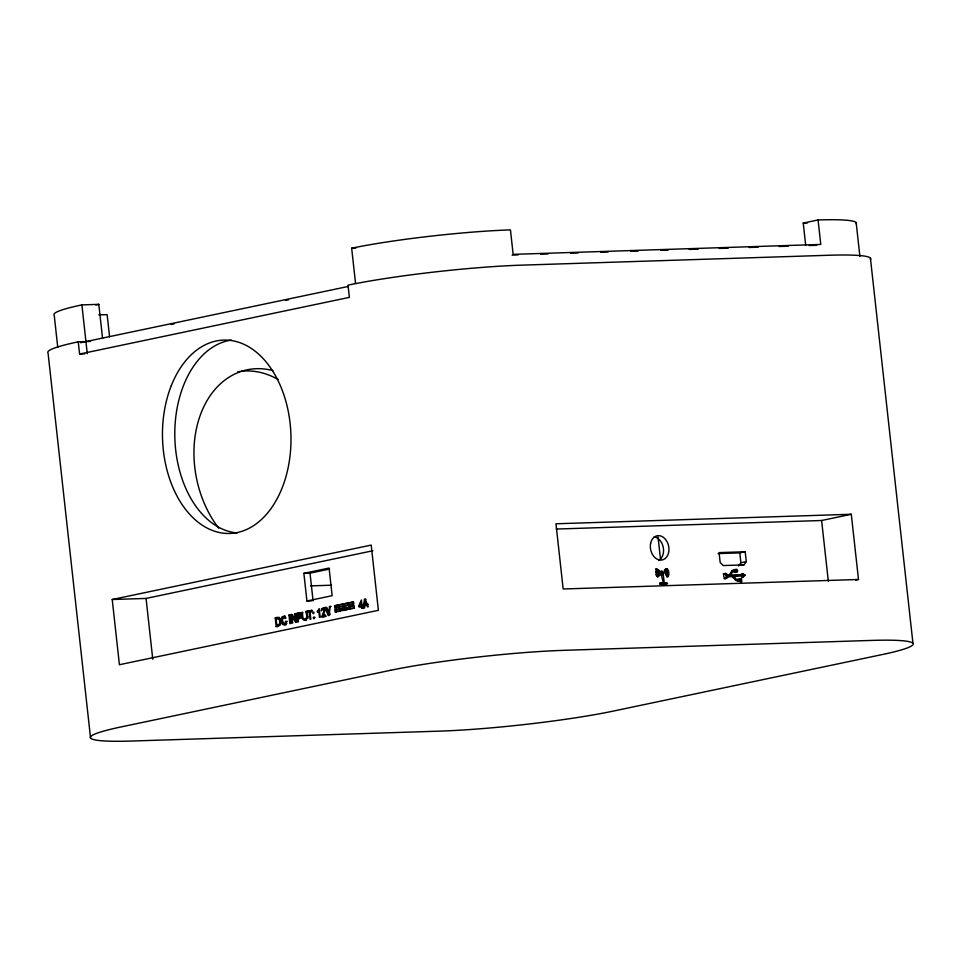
<?xml version="1.0" encoding="UTF-8"?>
<svg xmlns="http://www.w3.org/2000/svg" width="961" height="961" viewBox="0 0 961 961"><rect width="100%" height="100%" fill="white"/><g stroke="black" fill="none" stroke-linecap="round" stroke-linejoin="round"><path stroke-width="1.44" d="M655.955 571.278L656.339 574.726L657.756 576.984L658.537 576.288L657.012 572.972L657.804 569.585L655.534 569.224L657.804 569.585M658.117 571.783L658.922 575.146M667.607 574.606L667.643 572.876M737.76 578.978L737.88 580.084L739.225 579.795L739.105 578.702L741.508 578.618L741.856 581.801L737.111 580.852A3.183 2.366 78.1 0 1 735.814 579.988L732.39 576.252L726.288 577.02A2.643 1.97 78.1 0 1 723.957 578.738M727.657 576.384L727.645 576.744A2.643 1.97 78.1 0 1 724.654 578.029A2.643 1.97 78.1 0 1 724.414 573.741A2.643 1.97 78.1 0 1 727.561 575.387L729.039 575.339A2.739 2.042 78.1 0 0 729.88 574.606L731.91 571.134A2.114 1.574 78.1 0 1 733.027 570.366L735.225 570.293A1.574 1.177 78.1 0 1 736.907 569.465A1.574 1.177 78.1 0 1 737.291 571.939A1.574 1.177 78.1 0 1 735.405 571.495L733.087 571.399A1.381 1.021 78.1 0 0 732.558 571.831L730.516 575.291L729.171 575.567L731.213 572.107A1.381 1.021 78.1 0 1 731.729 571.687L735.345 571.314M287.255 621.419L285.585 621.467L285.345 622.872A2.294 1.526 88.2 0 1 284.744 623.725C281.489 624.938 280.756 617.983 283.471 617.082A3.472 2.306 88.2 0 1 283.735 616.854L285.045 616.061M328.518 614.547L329.515 606.559L330.272 606.403L328.998 615.4L328.242 615.569L325.106 607.496L325.911 607.316L328.518 614.547L330.188 614.499L329.731 613.154M364.471 604.193L364.916 600.132L366.273 603.82L367.811 603.76L364.471 604.193L366.273 603.82M307.916 618.307L307.916 616.445M364.363 605.106L364.051 607.652L363.306 607.808L364.459 599.364L365.216 599.208L368.267 606.763L367.474 606.932L366.585 604.637L364.363 605.106L368.123 604.589M365.036 606.355L365.612 602.127M282.846 619.112L283.075 618.067M323.653 615.496C317.827 621.25 327.773 607.628 322.524 608.998A1.478 0.985 88.2 0 0 322.043 610.007L321.322 610.776L321.382 609.682A2.27 1.502 88.2 0 1 321.899 608.493L323.629 607.941L324.818 609.442A2.583 1.718 88.2 0 1 324.878 610.956L322.716 615.701L324.614 615.016M655.69 571.807L656.88 568.948M358.982 605.826L361.36 600.012L361.937 605.214L362.753 605.959L362.033 606.115L362.249 608.025L361.588 608.169L361.384 606.247L362.922 606.199L359.078 606.727L358.982 605.826L362.826 605.298L359.618 605.694L360.88 601.73L361.276 605.346M323.857 614.872L324.181 614.187M301.057 616.95L298.042 618.367L298.415 621.827L297.67 621.995L296.733 613.454L300.132 612.974L301.346 615.545A2.583 1.718 88.2 0 1 301.057 616.95L297.922 617.358L297.586 614.307L301.406 613.875L297.586 614.307M658.729 570.221L657.829 573.188L659.318 575.591C659.943 574.534 659.546 571.206 658.729 570.221L657.384 570.51L659.654 570.858M667.475 575.423L668.039 576.66L668.952 574.318L668.568 570.87L667.15 568.612L665.805 568.9L667.234 571.158M738.553 566.017L740.895 562.774L739.802 552.887L745.195 551.758L746.289 561.644L743.946 564.888L741.243 565.452M301.874 616.59L302.114 614.668M317.382 611.268L319.232 608.685L320.169 617.262L319.484 617.406L318.74 610.728L317.49 612.277L317.382 611.268L319.545 610.643M741.796 577.537L745.316 575.279L742.757 573.549L742.901 574.894L741.556 575.171L729.171 575.567M665.589 570.005C664.964 571.062 665.36 574.39 666.189 575.375L666.538 571.507L665.589 570.005L664.243 570.281M665.024 569.585L667.15 568.612M284.312 617.467L285.141 617.022M286.138 623.833L286.402 623.677A2.294 1.526 88.2 0 0 286.846 623.16M324.169 607.989L323.569 608.433A2.27 1.502 88.2 0 0 323.04 609.622M660.495 571.459C664.592 570.582 660.784 578.378 664.111 572.744C657.396 565.813 664.375 583.483 662.862 583.003L665.036 582.931A1.802 1.333 78.1 0 1 665.456 583.003L666.201 583.856M280.192 624.89L276.828 625.335L276.107 618.824C280.396 616.59 281.321 625.899 276.828 625.335M85.937 341.575L348.375 286.426M171.19 324.482L174.121 323.869M285.549 300.457L288.48 299.832M805.69 245.247L803.24 223.06L818.075 219.949A113.194 9.862 -6.3 0 1 856.167 223.889M112.221 599.508L371.198 545.091L378.394 610.307L119.416 664.724L112.221 599.508L146.06 598.427L372.844 550.761M303.868 573.345L329.082 568.047L332.134 595.7L306.919 600.997L303.868 573.345L310.019 573.152L329.635 569.032M275.242 617.971C281.405 614.475 282.714 627.545 276.191 626.5L275.242 617.971L279.447 617.418M288.961 615.088L289.717 614.932L290.654 623.461L289.91 623.617L288.961 615.088L291.375 614.872L290.63 615.028M291.94 616.325L292.685 623.04L291.964 623.184L291.027 614.656L291.784 614.487L295.495 620.566L294.751 613.863L295.471 613.719L296.42 622.26L295.652 622.416L291.94 616.325L293.61 616.277L296.577 621.142M305.706 611.568L306.451 611.412C311.148 621.455 299.832 624.47 302.006 612.349L302.751 612.193C301.322 622.944 309.502 620.338 305.706 611.568L307.364 611.52M310.908 611.797L307.376 612.241L307.268 611.244L311.748 610.295L311.857 611.304L309.995 611.701L310.823 619.232L310.079 619.389L309.238 611.857L311.652 611.64M296.733 613.454L301.394 612.854M307.268 611.244L312.301 610.475M334.584 605.79L353.468 601.826L353.684 603.856L334.8 607.832L334.584 605.79L353.552 602.079M307.376 612.241L309.238 611.857M334.8 607.832L353.78 604.121M297.922 617.358L300.373 616.421L299.736 613.935M335.029 609.863L340.422 608.733L340.65 610.776L335.257 611.905L335.029 609.863L340.614 608.962M341.78 608.445L347.173 607.316L347.389 609.358L341.996 610.487L341.78 608.445L347.353 607.556M348.519 607.028L353.912 605.898L354.141 607.941L348.747 609.07L348.519 607.028L354.104 606.139M301.153 618.007L298.042 618.367M359.078 606.727L361.384 606.247M338.14 611.568L340.843 611.004M341.996 610.487L347.582 609.586M351.63 608.733L354.333 608.169M313.43 617.455L314.223 617.286L314.355 618.488L313.562 618.656L313.43 617.455L315.1 617.406M322.716 615.701L325.491 615.112L325.599 616.121L321.863 616.902M323.533 616.854L326.019 616.325M556.275 529.055L821.619 520.502L851.29 514.267L858.497 579.483L855.662 580.072M660.627 574.642L661.973 574.366M658.753 575.183L660.099 574.906M658.537 576.288L657.192 576.576L656.003 574.69M668.039 576.66L666.694 576.936L667.907 572.624L666.369 569.308M740.895 562.774L746.289 561.644M662.862 583.003L666.381 582.654A1.802 1.333 78.1 0 1 666.802 582.726C670.718 584.889 657.108 585.453 660.543 582.907A1.766 1.309 78.1 0 1 660.952 582.822L662.898 582.762L659.606 583.111M731.681 570.654L735.225 570.293M723.201 573.909A2.643 1.97 78.1 0 1 726.216 575.675L727.561 575.387M726.312 576.672L732.39 576.252M743.141 577.261L742.997 575.915L731.045 576.528M745.316 575.279L743.958 575.567L742.252 574.402M741.652 576.192L742.997 575.915M741.508 578.618L740.162 578.906L740.511 582.09M737.988 581.057L739.333 580.78M286.006 624.89L284.456 624.638L283.411 623.196M324.554 607.869L325.298 607.881M355.546 283.423L351.666 248.202L355.894 248.07M512.105 255.097L518.099 254.905M540.611 254.184L548.118 253.944M570.63 253.211L578.126 252.971M600.637 252.25L608.145 252.01M630.656 251.289L638.152 251.037M660.663 250.316L668.171 250.076M689.181 249.404L698.179 249.115M719.188 248.431L728.198 248.142M749.208 247.47L758.205 247.181M779.215 246.496L788.224 246.208M809.234 245.535L816.73 245.295M57.768 347.401L54.212 315.124A113.194 9.862 -6.3 0 1 81.889 304.901L98.803 304.349L102.563 338.344M90.574 738.156L48.05 352.987A123.488 10.763 -6.3 0 1 78.249 341.828L90.55 341.431M79.583 353.912L84.724 353.888M851.29 514.267L555.963 523.781L563.17 588.997L858.497 579.483M745.195 551.758L719.08 552.599L720.173 562.485L723.213 565.561L743.946 564.888M718.035 553.596L739.802 552.887M310.511 585.886L331.521 585.213M730.516 575.291L742.901 574.894M726.216 575.675L727.693 575.627A2.739 2.042 78.1 0 0 728.354 575.134M736.318 576.372L732.318 576.492L734.012 578.51M739.225 579.795L737.099 579.867A2.451 1.814 78.1 0 1 736.21 579.231L733.663 576.216M659.907 584.204L664.964 584.048M306.919 600.997L311.832 600.841M364.459 599.364L365.997 599.316M329.515 606.559L331.173 606.511M323.401 608.806L325.443 609.01L323.773 609.058M363.306 607.808L364.844 607.76M361.588 608.169L363.126 608.121M348.747 609.07L350.284 609.022L350.056 606.98M335.257 611.905L336.794 611.857L336.566 609.815M294.751 613.863L296.42 613.815M291.027 614.656L292.685 614.596M276.107 618.824L279.939 618.488M276.191 626.5L277.849 626.452M285.837 623.929L284.396 623.305M283.471 617.082L285.177 618.548L285.885 618.127L285.453 617.142A3.159 2.102 88.2 0 0 284.18 616.109L282.066 616.914A3.472 2.306 88.2 0 0 281.405 618.115C280.528 620.59 281.549 626.356 285.141 624.59A3.279 2.174 88.2 0 0 285.994 623.425L286.366 621.599L285.585 621.467M306.139 620.554L304.673 619.316M664.64 570.738L665.204 571.795M280.756 619.304L281.068 620.133M326.776 607.436L329.383 614.163M733.988 571.603L734.06 571.771A1.574 1.177 78.1 0 0 734.516 572.372M282.858 620.962L283.063 622.139M870.426 258.137L912.95 643.305M856.167 222.592L859.891 256.371M818.075 219.949L820.778 244.442L513.15 254.353L510.447 229.895A113.194 9.862 -6.3 0 0 351.666 248.202M821.619 520.502L828.322 581.273M741.399 573.825L741.556 575.171M663.27 574.318L664.207 582.714M658.045 537.043L660.495 559.242M360.519 605.778L360.615 606.679M343.317 608.397L343.533 610.439M336.122 605.742L336.338 607.784M310.019 573.152L313.07 600.793M308.937 611.184L309.046 612.193M298.403 613.394L299.027 619.088M146.06 598.427L152.763 659.186M109.578 336.806L107.139 314.643A90.562 7.892 -6.3 0 1 98.815 314.824M81.889 304.901L87.271 353.66M78.249 341.828L79.595 354.056L349.372 297.369L348.014 285.141A123.488 10.763 -6.3 0 1 521.246 265.164L828.875 255.254A123.488 10.763 -6.3 0 1 870.426 259.554M80.628 342.741A113.194 9.862 -6.3 0 1 84.568 341.876M95.8 304.997A90.562 7.892 -6.3 0 1 98.803 304.349M237.247 532.935A96.737 64.231 88.2 0 1 174.854 438.276A96.737 64.231 88.2 0 1 231.265 340.11M654.177 536.863A12.349 9.166 78.1 0 1 663.234 547.217A12.349 9.166 78.1 0 1 658.958 560.239M803.24 223.06A90.562 7.892 -6.3 0 1 807.54 222.952M218.724 528.226A96.737 71.835 78.1 0 1 199.744 416.69A96.737 71.835 78.1 0 1 272.888 370.61M735.357 579.963A2.451 1.814 78.1 0 1 734.853 579.507M733.868 570.582A1.574 1.177 78.1 0 1 733.964 570.209M734.648 569.537A1.574 1.177 78.1 0 1 735.706 572.456M237.715 371.811A96.737 71.835 78.1 0 1 239.986 371.439M241.139 371.294A96.737 71.835 78.1 0 1 278.161 379.499M323.773 609.634A1.478 0.985 88.2 0 1 324.193 608.95M313.67 612.301L312.878 612.469L313.01 613.659L313.803 613.49L313.67 612.301M390.538 670.31L120.774 726.996A123.488 10.763 -6.3 0 0 132.125 741.027L439.754 731.129A123.488 10.763 -6.3 0 0 612.986 711.152L882.751 654.453A123.488 10.763 -6.3 0 0 871.399 640.422L563.759 650.333A123.488 10.763 -6.3 0 0 390.538 670.31M171.298 385.625A96.737 64.231 88.2 0 0 226.315 533.427A96.737 64.231 88.2 0 0 282.618 391.283A96.737 64.231 88.2 0 0 171.298 385.625M650.609 543.397A12.349 9.166 78.1 0 0 662.117 559.975A12.349 9.166 78.1 0 0 666.189 540.274A12.349 9.166 78.1 0 0 650.609 543.397"/></g></svg>
